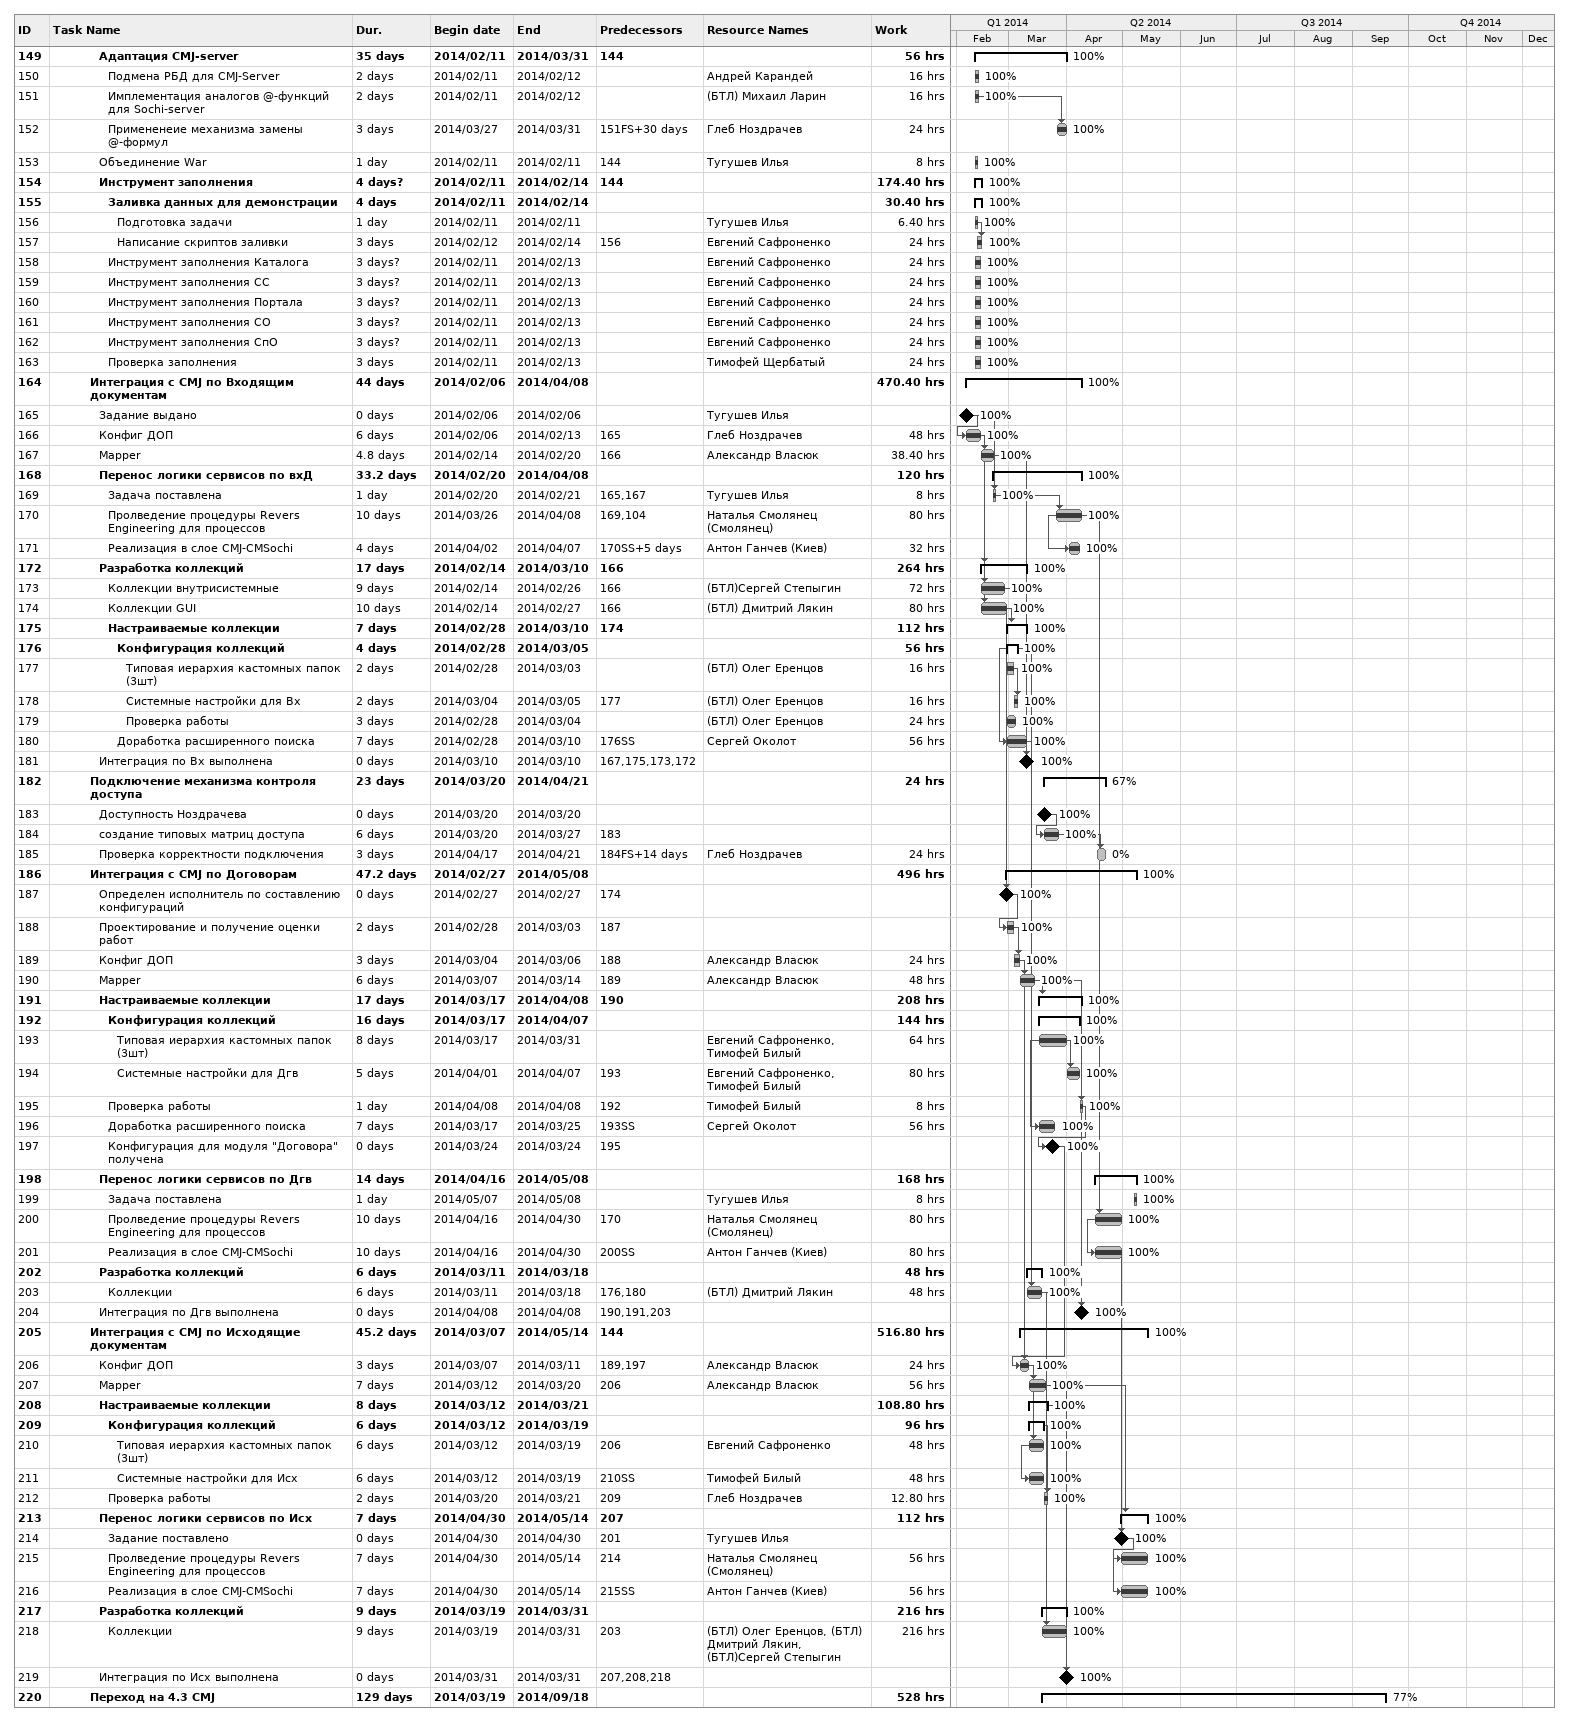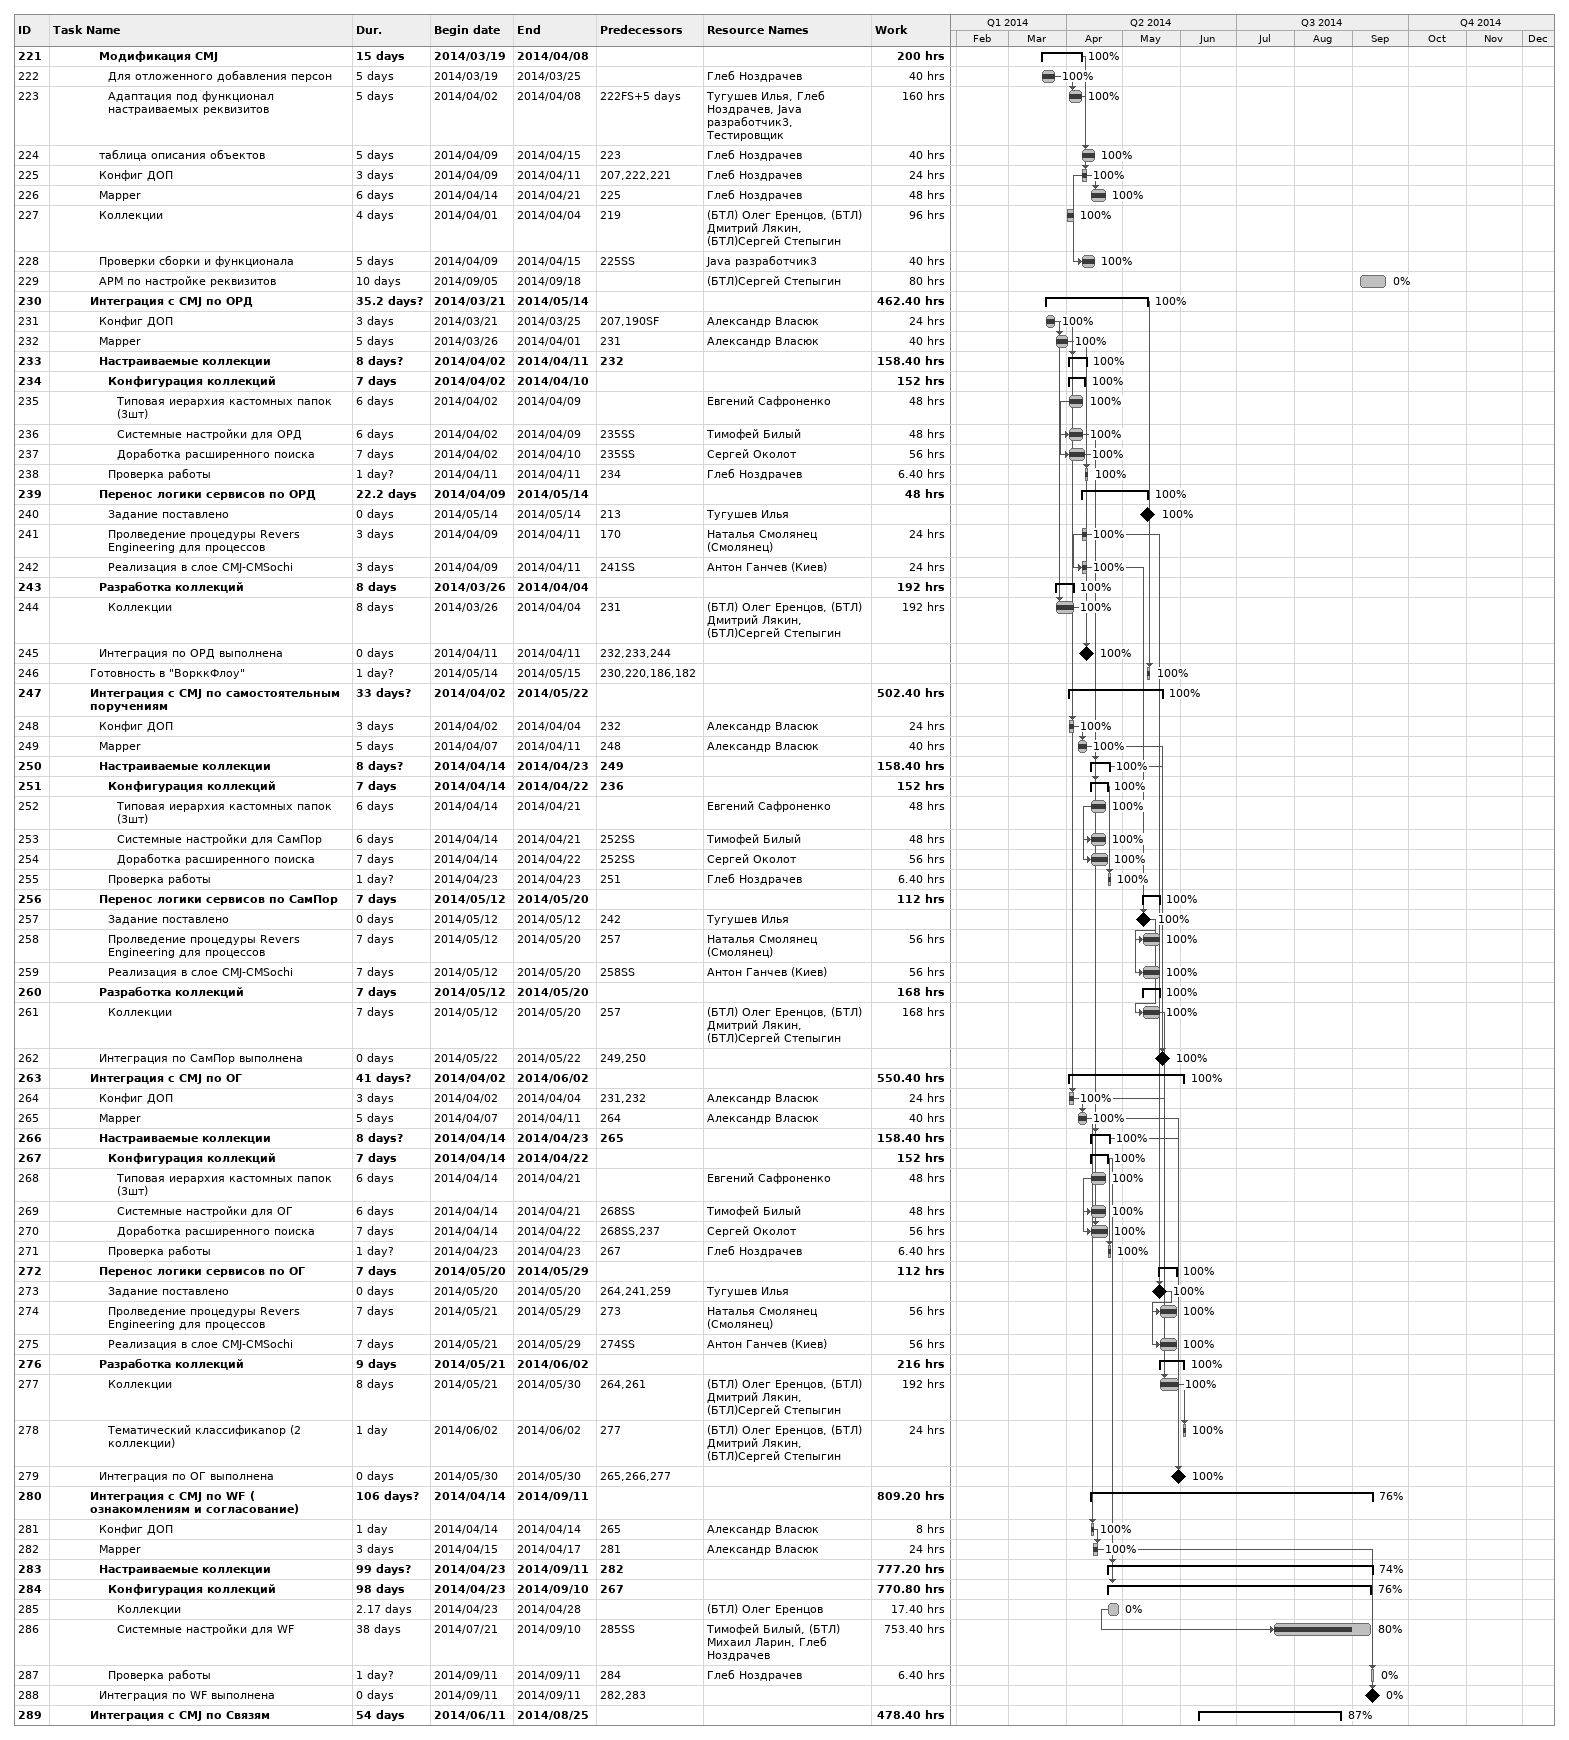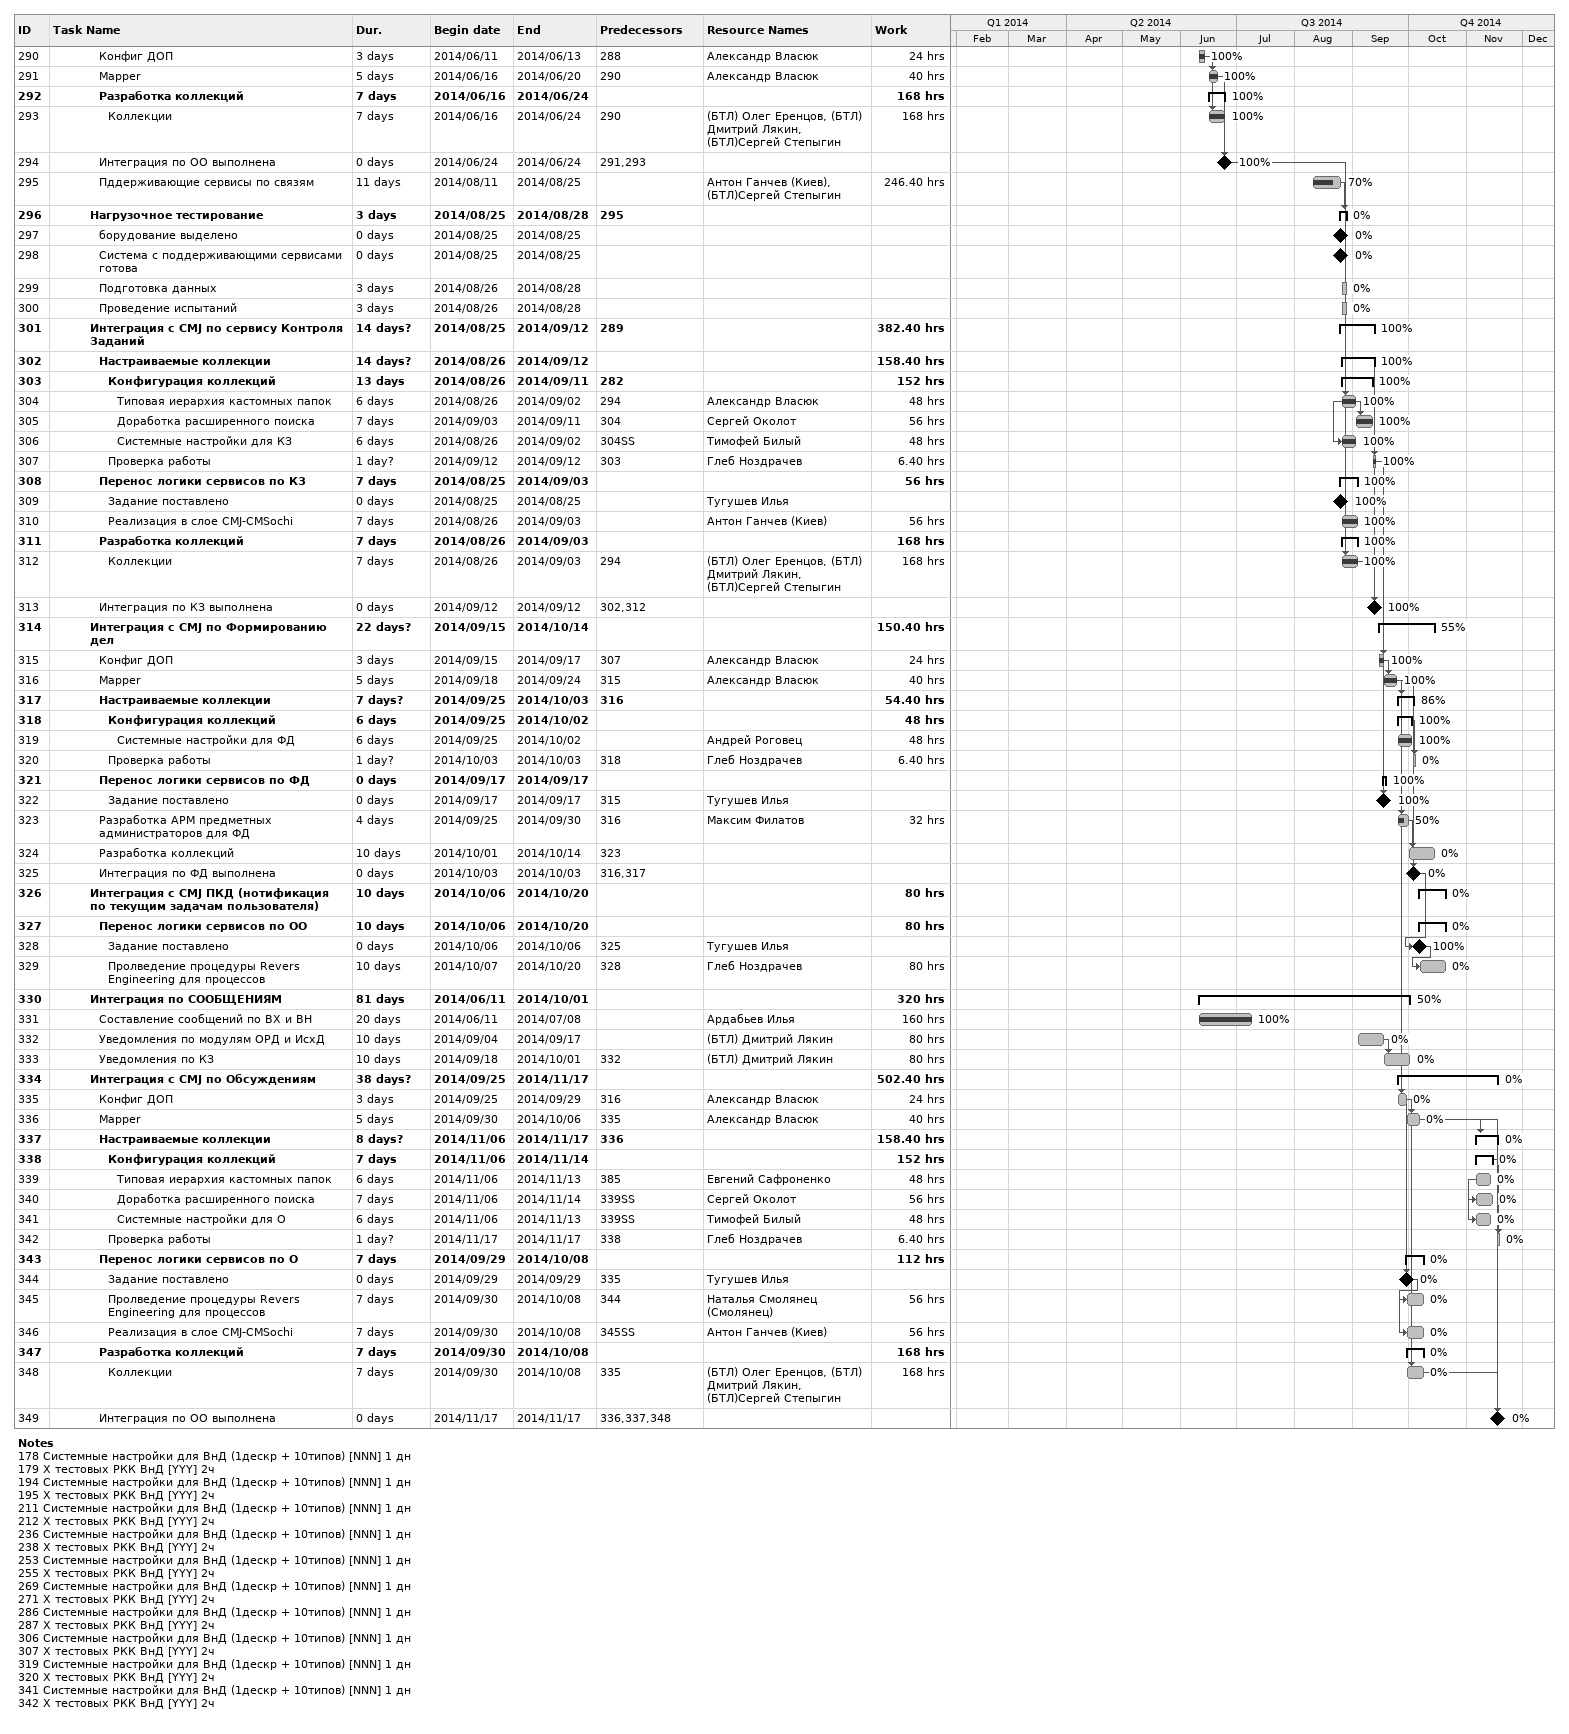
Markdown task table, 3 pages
| ID | Level | Task | Duration | Start | Finish | Predecessors | Resources | % complete | Work (h) |
|---|---|---|---|---|---|---|---|---|---|
| 149 | 6 | **Адаптация CMJ-server** | 35d | 2014-02-11 | 2014-03-31 | 144 |  | 100 | 56 |
| 150 | 7 | Подмена РБД для CMJ-Server | 2d | 2014-02-11 | 2014-02-12 |  | Андрей Карандей | 100 | 16 |
| 151 | 7 | Имплементация аналогов @-функций для Sochi-server | 2d | 2014-02-11 | 2014-02-12 |  | (БТЛ) Михаил Ларин | 100 | 16 |
| 152 | 7 | Примененеие механизма замены @-формул | 3d | 2014-03-27 | 2014-03-31 | 151FS+30d | Глеб Ноздрачев | 100 | 24 |
| 153 | 6 | Объединение War | 1d | 2014-02-11 | 2014-02-11 | 144 | Тугушев Илья | 100 | 8 |
| 154 | 6 | **Инструмент заполнения** | 4d? | 2014-02-11 | 2014-02-14 | 144 |  | 100 | 174.40 |
| 155 | 7 | **Заливка данных для демонстрации** | 4d | 2014-02-11 | 2014-02-14 |  |  | 100 | 30.40 |
| 156 | 8 | Подготовка задачи | 1d | 2014-02-11 | 2014-02-11 |  | Тугушев Илья | 100 | 6.40 |
| 157 | 8 | Написание скриптов заливки | 3d | 2014-02-12 | 2014-02-14 | 156 | Евгений Сафроненко | 100 | 24 |
| 158 | 7 | Инструмент заполнения Каталога | 3d? | 2014-02-11 | 2014-02-13 |  | Евгений Сафроненко | 100 | 24 |
| 159 | 7 | Инструмент заполнения СС | 3d? | 2014-02-11 | 2014-02-13 |  | Евгений Сафроненко | 100 | 24 |
| 160 | 7 | Инструмент заполнения Портала | 3d? | 2014-02-11 | 2014-02-13 |  | Евгений Сафроненко | 100 | 24 |
| 161 | 7 | Инструмент заполнения СО | 3d? | 2014-02-11 | 2014-02-13 |  | Евгений Сафроненко | 100 | 24 |
| 162 | 7 | Инструмент заполнения СпО | 3d? | 2014-02-11 | 2014-02-13 |  | Евгений Сафроненко | 100 | 24 |
| 163 | 7 | Проверка заполнения | 3d | 2014-02-11 | 2014-02-13 |  | Тимофей Щербатый | 100 | 24 |
| 164 | 5 | **Интеграция с CMJ по Входящим документам** | 44d | 2014-02-06 | 2014-04-08 |  |  | 100 | 470.40 |
| 165 | 6 | Задание выдано | 0d | 2014-02-06 | 2014-02-06 |  | Тугушев Илья | 100 |  |
| 166 | 6 | Конфиг ДОП | 6d | 2014-02-06 | 2014-02-13 | 165 | Глеб Ноздрачев | 100 | 48 |
| 167 | 6 | Mapper | 4.8d | 2014-02-14 | 2014-02-20 | 166 | Александр Власюк | 100 | 38.40 |
| 168 | 6 | **Перенос логики сервисов по вхД** | 33.2d | 2014-02-20 | 2014-04-08 |  |  | 100 | 120 |
| 169 | 7 | Задача поставлена | 1d | 2014-02-20 | 2014-02-21 | 165, 167 | Тугушев Илья | 100 | 8 |
| 170 | 7 | Пролведение процедуры Revers Engineering для процессов | 10d | 2014-03-26 | 2014-04-08 | 169, 104 | Наталья Смолянец (Смолянец) | 100 | 80 |
| 171 | 7 | Реализация в слое CMJ-CMSochi | 4d | 2014-04-02 | 2014-04-07 | 170SS+5d | Антон Ганчев (Киев) | 100 | 32 |
| 172 | 6 | **Разработка коллекций** | 17d | 2014-02-14 | 2014-03-10 | 166 |  | 100 | 264 |
| 173 | 7 | Коллекции внутрисистемные | 9d | 2014-02-14 | 2014-02-26 | 166 | (БТЛ)Сергей Степыгин | 100 | 72 |
| 174 | 7 | Коллекции GUI | 10d | 2014-02-14 | 2014-02-27 | 166 | (БТЛ) Дмитрий Лякин | 100 | 80 |
| 175 | 7 | **Настраиваемые коллекции** | 7d | 2014-02-28 | 2014-03-10 | 174 |  | 100 | 112 |
| 176 | 8 | **Конфигурация коллекций** | 4d | 2014-02-28 | 2014-03-05 |  |  | 100 | 56 |
| 177 | 9 | Типовая иерархия кастомных папок (3шт) | 2d | 2014-02-28 | 2014-03-03 |  | (БТЛ) Олег Еренцов | 100 | 16 |
| 178 | 9 | Системные настройки для Вх | 2d | 2014-03-04 | 2014-03-05 | 177 | (БТЛ) Олег Еренцов | 100 | 16 |
| 179 | 9 | Проверка работы | 3d | 2014-02-28 | 2014-03-04 |  | (БТЛ) Олег Еренцов | 100 | 24 |
| 180 | 8 | Доработка расширенного поиска | 7d | 2014-02-28 | 2014-03-10 | 176SS | Сергей Околот | 100 | 56 |
| 181 | 6 | Интеграция по Вх выполнена | 0d | 2014-03-10 | 2014-03-10 | 167, 175, 173, 172 |  | 100 |  |
| 182 | 5 | **Подключение механизма контроля доступа** | 23d | 2014-03-20 | 2014-04-21 |  |  | 67 | 24 |
| 183 | 6 | Доступность Ноздрачева | 0d | 2014-03-20 | 2014-03-20 |  |  | 100 |  |
| 184 | 6 | создание типовых матриц доступа | 6d | 2014-03-20 | 2014-03-27 | 183 |  | 100 |  |
| 185 | 6 | Проверка корректности подключения | 3d | 2014-04-17 | 2014-04-21 | 184FS+14d | Глеб Ноздрачев | 0 | 24 |
| 186 | 5 | **Интеграция с CMJ по Договорам** | 47.2d | 2014-02-27 | 2014-05-08 |  |  | 100 | 496 |
| 187 | 6 | Определен исполнитель по составлению конфигураций | 0d | 2014-02-27 | 2014-02-27 | 174 |  | 100 |  |
| 188 | 6 | Проектирование и получение оценки работ | 2d | 2014-02-28 | 2014-03-03 | 187 |  | 100 |  |
| 189 | 6 | Конфиг ДОП | 3d | 2014-03-04 | 2014-03-06 | 188 | Александр Власюк | 100 | 24 |
| 190 | 6 | Mapper | 6d | 2014-03-07 | 2014-03-14 | 189 | Александр Власюк | 100 | 48 |
| 191 | 6 | **Настраиваемые коллекции** | 17d | 2014-03-17 | 2014-04-08 | 190 |  | 100 | 208 |
| 192 | 7 | **Конфигурация коллекций** | 16d | 2014-03-17 | 2014-04-07 |  |  | 100 | 144 |
| 193 | 8 | Типовая иерархия кастомных папок (3шт) | 8d | 2014-03-17 | 2014-03-31 |  | Евгений Сафроненко, Тимофей Билый | 100 | 64 |
| 194 | 8 | Системные настройки для Дгв | 5d | 2014-04-01 | 2014-04-07 | 193 | Евгений Сафроненко, Тимофей Билый | 100 | 80 |
| 195 | 7 | Проверка работы | 1d | 2014-04-08 | 2014-04-08 | 192 | Тимофей Билый | 100 | 8 |
| 196 | 7 | Доработка расширенного поиска | 7d | 2014-03-17 | 2014-03-25 | 193SS | Сергей Околот | 100 | 56 |
| 197 | 7 | Конфигурация для модуля "Договора" получена | 0d | 2014-03-24 | 2014-03-24 | 195 |  | 100 |  |
| 198 | 6 | **Перенос логики сервисов по Дгв** | 14d | 2014-04-16 | 2014-05-08 |  |  | 100 | 168 |
| 199 | 7 | Задача поставлена | 1d | 2014-05-07 | 2014-05-08 |  | Тугушев Илья | 100 | 8 |
| 200 | 7 | Пролведение процедуры Revers Engineering для процессов | 10d | 2014-04-16 | 2014-04-30 | 170 | Наталья Смолянец (Смолянец) | 100 | 80 |
| 201 | 7 | Реализация в слое CMJ-CMSochi | 10d | 2014-04-16 | 2014-04-30 | 200SS | Антон Ганчев (Киев) | 100 | 80 |
| 202 | 6 | **Разработка коллекций** | 6d | 2014-03-11 | 2014-03-18 |  |  | 100 | 48 |
| 203 | 7 | Коллекции | 6d | 2014-03-11 | 2014-03-18 | 176, 180 | (БТЛ) Дмитрий Лякин | 100 | 48 |
| 204 | 6 | Интеграция по Дгв выполнена | 0d | 2014-04-08 | 2014-04-08 | 190, 191, 203 |  | 100 |  |
| 205 | 5 | **Интеграция с CMJ по Исходящие документам** | 45.2d | 2014-03-07 | 2014-05-14 | 144 |  | 100 | 516.80 |
| 206 | 6 | Конфиг ДОП | 3d | 2014-03-07 | 2014-03-11 | 189, 197 | Александр Власюк | 100 | 24 |
| 207 | 6 | Mapper | 7d | 2014-03-12 | 2014-03-20 | 206 | Александр Власюк | 100 | 56 |
| 208 | 6 | **Настраиваемые коллекции** | 8d | 2014-03-12 | 2014-03-21 |  |  | 100 | 108.80 |
| 209 | 7 | **Конфигурация коллекций** | 6d | 2014-03-12 | 2014-03-19 |  |  | 100 | 96 |
| 210 | 8 | Типовая иерархия кастомных папок (3шт) | 6d | 2014-03-12 | 2014-03-19 | 206 | Евгений Сафроненко | 100 | 48 |
| 211 | 8 | Системные настройки для Исх | 6d | 2014-03-12 | 2014-03-19 | 210SS | Тимофей Билый | 100 | 48 |
| 212 | 7 | Проверка работы | 2d | 2014-03-20 | 2014-03-21 | 209 | Глеб Ноздрачев | 100 | 12.80 |
| 213 | 6 | **Перенос логики сервисов по Исх** | 7d | 2014-04-30 | 2014-05-14 | 207 |  | 100 | 112 |
| 214 | 7 | Задание поставлено | 0d | 2014-04-30 | 2014-04-30 | 201 | Тугушев Илья | 100 |  |
| 215 | 7 | Пролведение процедуры Revers Engineering для процессов | 7d | 2014-04-30 | 2014-05-14 | 214 | Наталья Смолянец (Смолянец) | 100 | 56 |
| 216 | 7 | Реализация в слое CMJ-CMSochi | 7d | 2014-04-30 | 2014-05-14 | 215SS | Антон Ганчев (Киев) | 100 | 56 |
| 217 | 6 | **Разработка коллекций** | 9d | 2014-03-19 | 2014-03-31 |  |  | 100 | 216 |
| 218 | 7 | Коллекции | 9d | 2014-03-19 | 2014-03-31 | 203 | (БТЛ) Олег Еренцов, (БТЛ) Дмитрий Лякин, (БТЛ)Сергей Степыгин | 100 | 216 |
| 219 | 6 | Интеграция по Исх выполнена | 0d | 2014-03-31 | 2014-03-31 | 207, 208, 218 |  | 100 |  |
| 220 | 5 | **Переход на 4.3 CMJ** | 129d | 2014-03-19 | 2014-09-18 |  |  | 77 | 528 |
| 221 | 6 | **Модификация CMJ** | 15d | 2014-03-19 | 2014-04-08 |  |  | 100 | 200 |
| 222 | 7 | Для отложенного добавления персон | 5d | 2014-03-19 | 2014-03-25 |  | Глеб Ноздрачев | 100 | 40 |
| 223 | 7 | Адаптация под функционал настраиваемых реквизитов | 5d | 2014-04-02 | 2014-04-08 | 222FS+5d | Тугушев Илья, Глеб Ноздрачев, Java разработчик3, Тестировщик | 100 | 160 |
| 224 | 6 | таблица описания объектов | 5d | 2014-04-09 | 2014-04-15 | 223 | Глеб Ноздрачев | 100 | 40 |
| 225 | 6 | Конфиг ДОП | 3d | 2014-04-09 | 2014-04-11 | 207, 222, 221 | Глеб Ноздрачев | 100 | 24 |
| 226 | 6 | Mapper | 6d | 2014-04-14 | 2014-04-21 | 225 | Глеб Ноздрачев | 100 | 48 |
| 227 | 6 | Коллекции | 4d | 2014-04-01 | 2014-04-04 | 219 | (БТЛ) Олег Еренцов, (БТЛ) Дмитрий Лякин, (БТЛ)Сергей Степыгин | 100 | 96 |
| 228 | 6 | Проверки сборки и функционала | 5d | 2014-04-09 | 2014-04-15 | 225SS | Java разработчик3 | 100 | 40 |
| 229 | 6 | АРМ по настройке реквизитов | 10d | 2014-09-05 | 2014-09-18 |  | (БТЛ)Сергей Степыгин | 0 | 80 |
| 230 | 5 | **Интеграция с CMJ по ОРД** | 35.2d? | 2014-03-21 | 2014-05-14 |  |  | 100 | 462.40 |
| 231 | 6 | Конфиг ДОП | 3d | 2014-03-21 | 2014-03-25 | 207, 190SF | Александр Власюк | 100 | 24 |
| 232 | 6 | Mapper | 5d | 2014-03-26 | 2014-04-01 | 231 | Александр Власюк | 100 | 40 |
| 233 | 6 | **Настраиваемые коллекции** | 8d? | 2014-04-02 | 2014-04-11 | 232 |  | 100 | 158.40 |
| 234 | 7 | **Конфигурация коллекций** | 7d | 2014-04-02 | 2014-04-10 |  |  | 100 | 152 |
| 235 | 8 | Типовая иерархия кастомных папок (3шт) | 6d | 2014-04-02 | 2014-04-09 |  | Евгений Сафроненко | 100 | 48 |
| 236 | 8 | Системные настройки для ОРД | 6d | 2014-04-02 | 2014-04-09 | 235SS | Тимофей Билый | 100 | 48 |
| 237 | 8 | Доработка расширенного поиска | 7d | 2014-04-02 | 2014-04-10 | 235SS | Сергей Околот | 100 | 56 |
| 238 | 7 | Проверка работы | 1d? | 2014-04-11 | 2014-04-11 | 234 | Глеб Ноздрачев | 100 | 6.40 |
| 239 | 6 | **Перенос логики сервисов по ОРД** | 22.2d | 2014-04-09 | 2014-05-14 |  |  | 100 | 48 |
| 240 | 7 | Задание поставлено | 0d | 2014-05-14 | 2014-05-14 | 213 | Тугушев Илья | 100 |  |
| 241 | 7 | Пролведение процедуры Revers Engineering для процессов | 3d | 2014-04-09 | 2014-04-11 | 170 | Наталья Смолянец (Смолянец) | 100 | 24 |
| 242 | 7 | Реализация в слое CMJ-CMSochi | 3d | 2014-04-09 | 2014-04-11 | 241SS | Антон Ганчев (Киев) | 100 | 24 |
| 243 | 6 | **Разработка коллекций** | 8d | 2014-03-26 | 2014-04-04 |  |  | 100 | 192 |
| 244 | 7 | Коллекции | 8d | 2014-03-26 | 2014-04-04 | 231 | (БТЛ) Олег Еренцов, (БТЛ) Дмитрий Лякин, (БТЛ)Сергей Степыгин | 100 | 192 |
| 245 | 6 | Интеграция по ОРД выполнена | 0d | 2014-04-11 | 2014-04-11 | 232, 233, 244 |  | 100 |  |
| 246 | 5 | Готовность в "ВорккФлоу" | 1d? | 2014-05-14 | 2014-05-15 | 230, 220, 186, 182 |  | 100 |  |
| 247 | 5 | **Интеграция с CMJ по самостоятельным поручениям** | 33d? | 2014-04-02 | 2014-05-22 |  |  | 100 | 502.40 |
| 248 | 6 | Конфиг ДОП | 3d | 2014-04-02 | 2014-04-04 | 232 | Александр Власюк | 100 | 24 |
| 249 | 6 | Mapper | 5d | 2014-04-07 | 2014-04-11 | 248 | Александр Власюк | 100 | 40 |
| 250 | 6 | **Настраиваемые коллекции** | 8d? | 2014-04-14 | 2014-04-23 | 249 |  | 100 | 158.40 |
| 251 | 7 | **Конфигурация коллекций** | 7d | 2014-04-14 | 2014-04-22 | 236 |  | 100 | 152 |
| 252 | 8 | Типовая иерархия кастомных папок (3шт) | 6d | 2014-04-14 | 2014-04-21 |  | Евгений Сафроненко | 100 | 48 |
| 253 | 8 | Системные настройки для СамПор | 6d | 2014-04-14 | 2014-04-21 | 252SS | Тимофей Билый | 100 | 48 |
| 254 | 8 | Доработка расширенного поиска | 7d | 2014-04-14 | 2014-04-22 | 252SS | Сергей Околот | 100 | 56 |
| 255 | 7 | Проверка работы | 1d? | 2014-04-23 | 2014-04-23 | 251 | Глеб Ноздрачев | 100 | 6.40 |
| 256 | 6 | **Перенос логики сервисов по СамПор** | 7d | 2014-05-12 | 2014-05-20 |  |  | 100 | 112 |
| 257 | 7 | Задание поставлено | 0d | 2014-05-12 | 2014-05-12 | 242 | Тугушев Илья | 100 |  |
| 258 | 7 | Пролведение процедуры Revers Engineering для процессов | 7d | 2014-05-12 | 2014-05-20 | 257 | Наталья Смолянец (Смолянец) | 100 | 56 |
| 259 | 7 | Реализация в слое CMJ-CMSochi | 7d | 2014-05-12 | 2014-05-20 | 258SS | Антон Ганчев (Киев) | 100 | 56 |
| 260 | 6 | **Разработка коллекций** | 7d | 2014-05-12 | 2014-05-20 |  |  | 100 | 168 |
| 261 | 7 | Коллекции | 7d | 2014-05-12 | 2014-05-20 | 257 | (БТЛ) Олег Еренцов, (БТЛ) Дмитрий Лякин, (БТЛ)Сергей Степыгин | 100 | 168 |
| 262 | 6 | Интеграция по СамПор выполнена | 0d | 2014-05-22 | 2014-05-22 | 249, 250 |  | 100 |  |
| 263 | 5 | **Интеграция с CMJ по ОГ** | 41d? | 2014-04-02 | 2014-06-02 |  |  | 100 | 550.40 |
| 264 | 6 | Конфиг ДОП | 3d | 2014-04-02 | 2014-04-04 | 231, 232 | Александр Власюк | 100 | 24 |
| 265 | 6 | Mapper | 5d | 2014-04-07 | 2014-04-11 | 264 | Александр Власюк | 100 | 40 |
| 266 | 6 | **Настраиваемые коллекции** | 8d? | 2014-04-14 | 2014-04-23 | 265 |  | 100 | 158.40 |
| 267 | 7 | **Конфигурация коллекций** | 7d | 2014-04-14 | 2014-04-22 |  |  | 100 | 152 |
| 268 | 8 | Типовая иерархия кастомных папок (3шт) | 6d | 2014-04-14 | 2014-04-21 |  | Евгений Сафроненко | 100 | 48 |
| 269 | 8 | Системные настройки для ОГ | 6d | 2014-04-14 | 2014-04-21 | 268SS | Тимофей Билый | 100 | 48 |
| 270 | 8 | Доработка расширенного поиска | 7d | 2014-04-14 | 2014-04-22 | 268SS, 237 | Сергей Околот | 100 | 56 |
| 271 | 7 | Проверка работы | 1d? | 2014-04-23 | 2014-04-23 | 267 | Глеб Ноздрачев | 100 | 6.40 |
| 272 | 6 | **Перенос логики сервисов по ОГ** | 7d | 2014-05-20 | 2014-05-29 |  |  | 100 | 112 |
| 273 | 7 | Задание поставлено | 0d | 2014-05-20 | 2014-05-20 | 264, 241, 259 | Тугушев Илья | 100 |  |
| 274 | 7 | Пролведение процедуры Revers Engineering для процессов | 7d | 2014-05-21 | 2014-05-29 | 273 | Наталья Смолянец (Смолянец) | 100 | 56 |
| 275 | 7 | Реализация в слое CMJ-CMSochi | 7d | 2014-05-21 | 2014-05-29 | 274SS | Антон Ганчев (Киев) | 100 | 56 |
| 276 | 6 | **Разработка коллекций** | 9d | 2014-05-21 | 2014-06-02 |  |  | 100 | 216 |
| 277 | 7 | Коллекции | 8d | 2014-05-21 | 2014-05-30 | 264, 261 | (БТЛ) Олег Еренцов, (БТЛ) Дмитрий Лякин, (БТЛ)Сергей Степыгин | 100 | 192 |
| 278 | 7 | Тематический классификаnор (2 коллекции) | 1d | 2014-06-02 | 2014-06-02 | 277 | (БТЛ) Олег Еренцов, (БТЛ) Дмитрий Лякин, (БТЛ)Сергей Степыгин | 100 | 24 |
| 279 | 6 | Интеграция по ОГ выполнена | 0d | 2014-05-30 | 2014-05-30 | 265, 266, 277 |  | 100 |  |
| 280 | 5 | **Интеграция с CMJ по WF ( ознакомлениям и согласование)** | 106d? | 2014-04-14 | 2014-09-11 |  |  | 76 | 809.20 |
| 281 | 6 | Конфиг ДОП | 1d | 2014-04-14 | 2014-04-14 | 265 | Александр Власюк | 100 | 8 |
| 282 | 6 | Mapper | 3d | 2014-04-15 | 2014-04-17 | 281 | Александр Власюк | 100 | 24 |
| 283 | 6 | **Настраиваемые коллекции** | 99d? | 2014-04-23 | 2014-09-11 | 282 |  | 74 | 777.20 |
| 284 | 7 | **Конфигурация коллекций** | 98d | 2014-04-23 | 2014-09-10 | 267 |  | 76 | 770.80 |
| 285 | 8 | Коллекции | 2.17d | 2014-04-23 | 2014-04-28 |  | (БТЛ) Олег Еренцов | 0 | 17.40 |
| 286 | 8 | Системные настройки для WF | 38d | 2014-07-21 | 2014-09-10 | 285SS | Тимофей Билый, (БТЛ) Михаил Ларин, Глеб Ноздрачев | 80 | 753.40 |
| 287 | 7 | Проверка работы | 1d? | 2014-09-11 | 2014-09-11 | 284 | Глеб Ноздрачев | 0 | 6.40 |
| 288 | 6 | Интеграция по WF выполнена | 0d | 2014-09-11 | 2014-09-11 | 282, 283 |  | 0 |  |
| 289 | 5 | **Интеграция с CMJ по Связям** | 54d | 2014-06-11 | 2014-08-25 |  |  | 87 | 478.40 |
| 290 | 6 | Конфиг ДОП | 3d | 2014-06-11 | 2014-06-13 | 288 | Александр Власюк | 100 | 24 |
| 291 | 6 | Mapper | 5d | 2014-06-16 | 2014-06-20 | 290 | Александр Власюк | 100 | 40 |
| 292 | 6 | **Разработка коллекций** | 7d | 2014-06-16 | 2014-06-24 |  |  | 100 | 168 |
| 293 | 7 | Коллекции | 7d | 2014-06-16 | 2014-06-24 | 290 | (БТЛ) Олег Еренцов, (БТЛ) Дмитрий Лякин, (БТЛ)Сергей Степыгин | 100 | 168 |
| 294 | 6 | Интеграция по ОО выполнена | 0d | 2014-06-24 | 2014-06-24 | 291, 293 |  | 100 |  |
| 295 | 6 | Пддерживающие сервисы по связям | 11d | 2014-08-11 | 2014-08-25 |  | Антон Ганчев (Киев), (БТЛ)Сергей Степыгин | 70 | 246.40 |
| 296 | 5 | **Нагрузочное тестирование** | 3d | 2014-08-25 | 2014-08-28 | 295 |  | 0 |  |
| 297 | 6 | борудование выделено | 0d | 2014-08-25 | 2014-08-25 |  |  | 0 |  |
| 298 | 6 | Система с поддерживающими сервисами готова | 0d | 2014-08-25 | 2014-08-25 |  |  | 0 |  |
| 299 | 6 | Подготовка данных | 3d | 2014-08-26 | 2014-08-28 |  |  | 0 |  |
| 300 | 6 | Проведение испытаний | 3d | 2014-08-26 | 2014-08-28 |  |  | 0 |  |
| 301 | 5 | **Интеграция с CMJ по сервису Контроля Заданий** | 14d? | 2014-08-25 | 2014-09-12 | 289 |  | 100 | 382.40 |
| 302 | 6 | **Настраиваемые коллекции** | 14d? | 2014-08-26 | 2014-09-12 |  |  | 100 | 158.40 |
| 303 | 7 | **Конфигурация коллекций** | 13d | 2014-08-26 | 2014-09-11 | 282 |  | 100 | 152 |
| 304 | 8 | Типовая иерархия кастомных папок | 6d | 2014-08-26 | 2014-09-02 | 294 | Александр Власюк | 100 | 48 |
| 305 | 8 | Доработка расширенного поиска | 7d | 2014-09-03 | 2014-09-11 | 304 | Сергей Околот | 100 | 56 |
| 306 | 8 | Системные настройки для КЗ | 6d | 2014-08-26 | 2014-09-02 | 304SS | Тимофей Билый | 100 | 48 |
| 307 | 7 | Проверка работы | 1d? | 2014-09-12 | 2014-09-12 | 303 | Глеб Ноздрачев | 100 | 6.40 |
| 308 | 6 | **Перенос логики сервисов по КЗ** | 7d | 2014-08-25 | 2014-09-03 |  |  | 100 | 56 |
| 309 | 7 | Задание поставлено | 0d | 2014-08-25 | 2014-08-25 |  | Тугушев Илья | 100 |  |
| 310 | 7 | Реализация в слое CMJ-CMSochi | 7d | 2014-08-26 | 2014-09-03 |  | Антон Ганчев (Киев) | 100 | 56 |
| 311 | 6 | **Разработка коллекций** | 7d | 2014-08-26 | 2014-09-03 |  |  | 100 | 168 |
| 312 | 7 | Коллекции | 7d | 2014-08-26 | 2014-09-03 | 294 | (БТЛ) Олег Еренцов, (БТЛ) Дмитрий Лякин, (БТЛ)Сергей Степыгин | 100 | 168 |
| 313 | 6 | Интеграция по КЗ выполнена | 0d | 2014-09-12 | 2014-09-12 | 302, 312 |  | 100 |  |
| 314 | 5 | **Интеграция с CMJ по Формированию дел** | 22d? | 2014-09-15 | 2014-10-14 |  |  | 55 | 150.40 |
| 315 | 6 | Конфиг ДОП | 3d | 2014-09-15 | 2014-09-17 | 307 | Александр Власюк | 100 | 24 |
| 316 | 6 | Mapper | 5d | 2014-09-18 | 2014-09-24 | 315 | Александр Власюк | 100 | 40 |
| 317 | 6 | **Настраиваемые коллекции** | 7d? | 2014-09-25 | 2014-10-03 | 316 |  | 86 | 54.40 |
| 318 | 7 | **Конфигурация коллекций** | 6d | 2014-09-25 | 2014-10-02 |  |  | 100 | 48 |
| 319 | 8 | Системные настройки для ФД | 6d | 2014-09-25 | 2014-10-02 |  | Андрей Роговец | 100 | 48 |
| 320 | 7 | Проверка работы | 1d? | 2014-10-03 | 2014-10-03 | 318 | Глеб Ноздрачев | 0 | 6.40 |
| 321 | 6 | **Перенос логики сервисов по ФД** | 0d | 2014-09-17 | 2014-09-17 |  |  | 100 |  |
| 322 | 7 | Задание поставлено | 0d | 2014-09-17 | 2014-09-17 | 315 | Тугушев Илья | 100 |  |
| 323 | 6 | Разработка АРМ предметных администраторов для ФД | 4d | 2014-09-25 | 2014-09-30 | 316 | Максим Филатов | 50 | 32 |
| 324 | 6 | Разработка коллекций | 10d | 2014-10-01 | 2014-10-14 | 323 |  | 0 |  |
| 325 | 6 | Интеграция по ФД выполнена | 0d | 2014-10-03 | 2014-10-03 | 316, 317 |  | 0 |  |
| 326 | 5 | **Интеграция с CMJ ПКД (нотификация по текущим задачам пользователя)** | 10d | 2014-10-06 | 2014-10-20 |  |  | 0 | 80 |
| 327 | 6 | **Перенос логики сервисов по ОО** | 10d | 2014-10-06 | 2014-10-20 |  |  | 0 | 80 |
| 328 | 7 | Задание поставлено | 0d | 2014-10-06 | 2014-10-06 | 325 | Тугушев Илья | 100 |  |
| 329 | 7 | Пролведение процедуры Revers Engineering для процессов | 10d | 2014-10-07 | 2014-10-20 | 328 | Глеб Ноздрачев | 0 | 80 |
| 330 | 5 | **Интеграция по СООБЩЕНИЯМ** | 81d | 2014-06-11 | 2014-10-01 |  |  | 50 | 320 |
| 331 | 6 | Составление сообщений по ВХ и ВН | 20d | 2014-06-11 | 2014-07-08 |  | Ардабьев Илья | 100 | 160 |
| 332 | 6 | Уведомления по модулям ОРД и ИсхД | 10d | 2014-09-04 | 2014-09-17 |  | (БТЛ) Дмитрий Лякин | 0 | 80 |
| 333 | 6 | Уведомления по КЗ | 10d | 2014-09-18 | 2014-10-01 | 332 | (БТЛ) Дмитрий Лякин | 0 | 80 |
| 334 | 5 | **Интеграция с CMJ по Обсуждениям** | 38d? | 2014-09-25 | 2014-11-17 |  |  | 0 | 502.40 |
| 335 | 6 | Конфиг ДОП | 3d | 2014-09-25 | 2014-09-29 | 316 | Александр Власюк | 0 | 24 |
| 336 | 6 | Mapper | 5d | 2014-09-30 | 2014-10-06 | 335 | Александр Власюк | 0 | 40 |
| 337 | 6 | **Настраиваемые коллекции** | 8d? | 2014-11-06 | 2014-11-17 | 336 |  | 0 | 158.40 |
| 338 | 7 | **Конфигурация коллекций** | 7d | 2014-11-06 | 2014-11-14 |  |  | 0 | 152 |
| 339 | 8 | Типовая иерархия кастомных папок | 6d | 2014-11-06 | 2014-11-13 | 385 | Евгений Сафроненко | 0 | 48 |
| 340 | 8 | Доработка расширенного поиска | 7d | 2014-11-06 | 2014-11-14 | 339SS | Сергей Околот | 0 | 56 |
| 341 | 8 | Системные настройки для О | 6d | 2014-11-06 | 2014-11-13 | 339SS | Тимофей Билый | 0 | 48 |
| 342 | 7 | Проверка работы | 1d? | 2014-11-17 | 2014-11-17 | 338 | Глеб Ноздрачев | 0 | 6.40 |
| 343 | 6 | **Перенос логики сервисов по О** | 7d | 2014-09-29 | 2014-10-08 |  |  | 0 | 112 |
| 344 | 7 | Задание поставлено | 0d | 2014-09-29 | 2014-09-29 | 335 | Тугушев Илья | 0 |  |
| 345 | 7 | Пролведение процедуры Revers Engineering для процессов | 7d | 2014-09-30 | 2014-10-08 | 344 | Наталья Смолянец (Смолянец) | 0 | 56 |
| 346 | 7 | Реализация в слое CMJ-CMSochi | 7d | 2014-09-30 | 2014-10-08 | 345SS | Антон Ганчев (Киев) | 0 | 56 |
| 347 | 6 | **Разработка коллекций** | 7d | 2014-09-30 | 2014-10-08 |  |  | 0 | 168 |
| 348 | 7 | Коллекции | 7d | 2014-09-30 | 2014-10-08 | 335 | (БТЛ) Олег Еренцов, (БТЛ) Дмитрий Лякин, (БТЛ)Сергей Степыгин | 0 | 168 |
| 349 | 6 | Интеграция по ОО выполнена | 0d | 2014-11-17 | 2014-11-17 | 336, 337, 348 |  | 0 |  |

Notes
- 178: Системные настройки для ВнД (1дескр + 10типов) [NNN] 1 дн
- 179: Х тестовых РКК ВнД [YYY] 2ч
- 194: Системные настройки для ВнД (1дескр + 10типов) [NNN] 1 дн
- 195: Х тестовых РКК ВнД [YYY] 2ч
- 211: Системные настройки для ВнД (1дескр + 10типов) [NNN] 1 дн
- 212: Х тестовых РКК ВнД [YYY] 2ч
- 236: Системные настройки для ВнД (1дескр + 10типов) [NNN] 1 дн
- 238: Х тестовых РКК ВнД [YYY] 2ч
- 253: Системные настройки для ВнД (1дескр + 10типов) [NNN] 1 дн
- 255: Х тестовых РКК ВнД [YYY] 2ч
- 269: Системные настройки для ВнД (1дескр + 10типов) [NNN] 1 дн
- 271: Х тестовых РКК ВнД [YYY] 2ч
- 286: Системные настройки для ВнД (1дескр + 10типов) [NNN] 1 дн
- 287: Х тестовых РКК ВнД [YYY] 2ч
- 306: Системные настройки для ВнД (1дескр + 10типов) [NNN] 1 дн
- 307: Х тестовых РКК ВнД [YYY] 2ч
- 319: Системные настройки для ВнД (1дескр + 10типов) [NNN] 1 дн
- 320: Х тестовых РКК ВнД [YYY] 2ч
- 341: Системные настройки для ВнД (1дескр + 10типов) [NNN] 1 дн
- 342: Х тестовых РКК ВнД [YYY] 2ч
